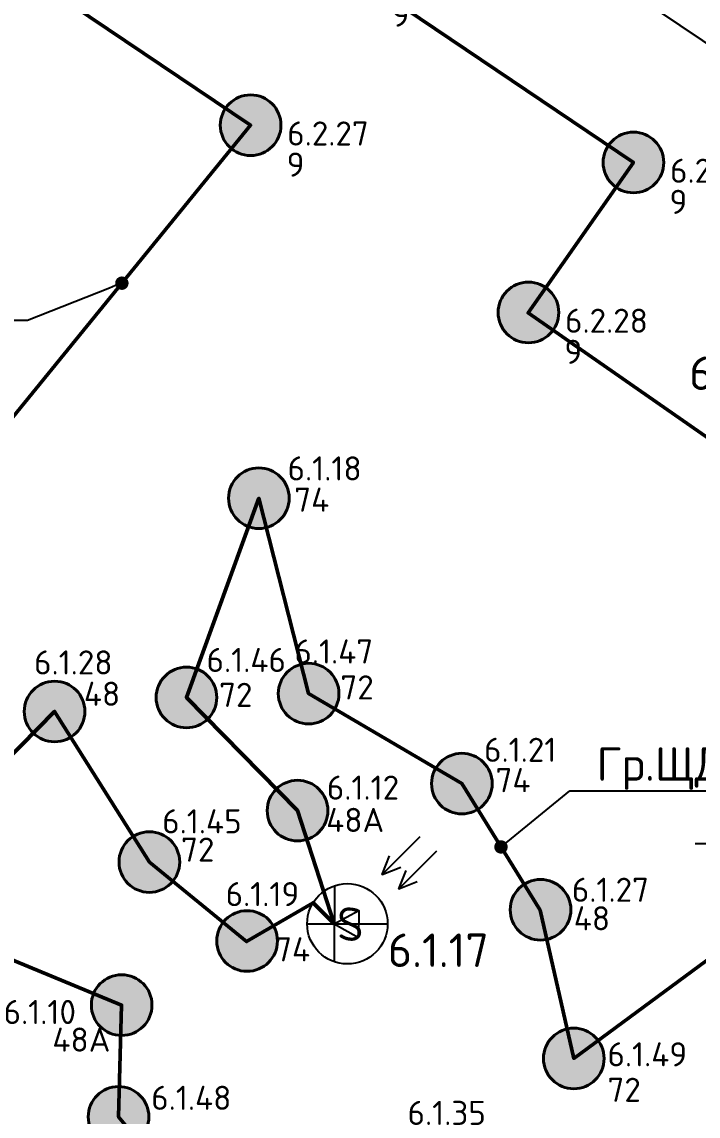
# Model space of a CAD drawing. Header units: millimetres. Extents: x -813692 to 807431, y 0 to 1813163.
# Drawn here: x 44472 to 49517, y 843648 to 851818 of the extents above; entities that cross this region are included whole.
import ezdxf
from ezdxf import colors
from ezdxf.entities.mleader import LeaderData, LeaderLine
from ezdxf.math import Vec2, Vec3

# ---------------------------------------------------------------- set-up
doc = ezdxf.new("R2010")
doc.units = ezdxf.units.MM
for name, color, linetype, lineweight in [('0_Авт.', 10, 'Continuous', 5), ('_Гр.ЩД-0.1С.7.4.I6.1', 6, 'Continuous', 50), ('_Гр.ЩД-0.1С.7.4.I6.2', 6, 'Continuous', 50), ('A-ANNO-DIMS', 7, 'Continuous', 9), ('АР_монолит', 252, 'Continuous', 50)]:
    doc.layers.add(name, color=color, linetype=linetype, lineweight=lineweight)
for name, color, linetype, lineweight, true_color in [('DLX_FL0_LUM 1', 7, 'Continuous', 40, 0x2419e6), ('DLX_LUM 1', 7, 'Continuous', 40, 0x130bf4), ('DLX_LUM 14', 7, 'Continuous', 40, 0x130bf4), ('DLX_LUM 2', 7, 'Continuous', 40, 0x1b0ff0), ('DLX_LUM 5', 7, 'Continuous', 40, 0xfb3904)]:
    doc.layers.add(name, color=color, linetype=linetype, lineweight=lineweight, true_color=true_color)
doc.layers.add('Вставка', color=252, linetype='Continuous')
doc.layers.add('Размеры', color=252, linetype='Continuous')
doc.styles.add('ISOCPEUR', font='isocpeur.ttf')
doc.styles.add('TableTextStyle', font='isocpeur.ttf')
doc.styles.add('СГЕНЕРИР_СТИЛЬ_3', font='ARIALN.TTF')
doc.linetypes.add('Truba', pattern='A,3e-05,[4,MSH_7,S=1,R=0,X=0,Y=0],-3.022072', length=3.022102)
doc.linetypes.add('Проводка в лотке', pattern='A,7.5,[130,ltypeshp.shx,S=0.5,R=0,X=0,Y=0],1,[130,ltypeshp.shx,S=1,R=90,X=0,Y=-0.5],1,[130,ltypeshp.shx,S=0.5,R=0,X=0,Y=0],7.5', length=17)
doc.dimstyles.new('СГЕНЕРИР_СТИЛЬ__5', dxfattribs={"dimtxt": 200, "dimasz": 183.574879, "dimexe": 0.18, "dimexo": 0.0625, "dimgap": 0, "dimtad": 1, "dimdec": 0, "dimzin": 0, "dimdsep": 46, "dimtxsty": 'СГЕНЕРИР_СТИЛЬ_3', "dimblk": 'ARROWHEAD_5', "dimblk1": 'ARROWHEAD_5', "dimblk2": 'ARROWHEAD_5', "dimcen": 0.09, "dimclrd": 7, "dimclre": 7, "dimclrt": 7, "dimazin": 0, "dimtfac": 1, "dimtdec": 4, "dimtmove": 2, "dimatfit": 3, "dimfxl": 1, "dimtolj": 1, "dimtzin": 0, "dimarcsym": 0})

# ---------------------------------------------------------------- blocks, each defined once
blk = doc.blocks.new('ARROWHEAD_5')
at = {"linetype": 'Continuous', "lineweight": 0}
blk.add_hatch(color=0, dxfattribs=at).paths.add_polyline_path([(-1, 0.2679), (0, 0), (-1, -0.2679)])
at = {"color": 0, "linetype": 'Continuous', "lineweight": 0}
blk.add_line((0, 0), (-1, 0), dxfattribs=at)
blk = doc.blocks.new('*D309')
at = {"layer": 'Defpoints', "color": 0, "linetype": 'Continuous', "transparency": 16777216}
for p in [(308776.1, 139136.3), (308608.4, 138887.6), (322643.6, 129787.9)]:
    blk.add_point(p, dxfattribs=at)
at = {"layer": 'Размеры', "color": 7, "linetype": 'Continuous', "lineweight": -2, "transparency": 16777216}
for p, q in [((308776.2, 139136.3), (322643.7, 129787.8)), ((308608.5, 138887.6), (322476, 129539.1)), ((322746.2, 129940.2), (322848.8, 130092.4)), ((322475.9, 129539.2), (322643.6, 129787.9)), ((322373.3, 129387), (322270.7, 129234.8))]:
    blk.add_line(p, q, dxfattribs=at)
at = {"layer": 'Размеры', "color": 7, "linetype": 'Continuous', "lineweight": -2, "transparency": 16777216, "xscale": 183.5748792270531, "yscale": 183.5748792270531, "zscale": 183.5748792270531}
for p, rotation in [((322643.6, 129787.9), 236.0151247657203), ((322475.9, 129539.2), 56.01512476572021)]:
    blk.add_blockref('ARROWHEAD_5', p, dxfattribs=dict(at, rotation=rotation))
at = {"layer": 'Размеры', "color": 7, "linetype": 'Continuous', "lineweight": 13, "transparency": 16777216, "insert": (322128.6, 129337.1), "char_height": 200, "attachment_point": 5, "rotation": 56.01512, "style": 'СГЕНЕРИР_СТИЛЬ_3'}
blk.add_mtext('\\A1;300', dxfattribs=at)
blk = doc.blocks.new('A$C85fa3c5e')
at = {"layer": '0_Авт.', "color": 6, "lineweight": 25, "ltscale": 100}
for points in [[(5.418, 6.505), (2.589, 3.676), (3.15, 5.068)], [(5.418, 6.505), (2.589, 3.676), (3.981, 4.236)], [(6.655, 5.428), (3.827, 2.599), (4.387, 3.991)], [(6.655, 5.428), (3.827, 2.599), (5.218, 3.16)], [(-0.973, 2.838), (-0.98, -2.836)], [(-0.976, 0), (0.849, 1.003), (0.849, -0.01)], [(-3, 0), (3, 0)], [(-0.976, 0), (0.838, -1.023), (0.849, -0.01)]]:
    blk.add_lwpolyline(points, dxfattribs=at)
blk.add_circle((0, 0), 3, dxfattribs=at)
blk = doc.blocks.new('DIC29')
at = {"layer": '_Гр.ЩД-0.1С.7.4.I6.2', "color": 18, "true_color": 0x000000, "style": 'TableTextStyle'}
for p in [(16681.8, 20353.1), (15898.3, 19233.2), (18754.4, 18955.1), (17970.9, 17835.2)]:
    blk.add_text('9', height=180, dxfattribs=at).set_placement(p)
at = {"layer": '_Гр.ЩД-0.1С.7.4.I6.2', "lineweight": 0, "ltscale": 100, "style": 'TableTextStyle'}
for tag, p, height in [('9А', (-1967.5, 33167), 180), ('9', (-2751, 32047.1), 180), ('9', (105.1, 31769.1), 180), ('S', (-998.4, 31492.9, -3), 250), ('9', (-678.4, 30649.2), 180), ('9А', (2177.7, 30371.1), 180), ('9', (1394.2, 29251.2), 180), ('9', (4250.3, 28973.1), 180), ('9', (3466.8, 27853.2), 180), ('9', (6322.9, 27575.1), 180), ('S', (5547.3, 26856.4, -3), 250), ('9', (5539.4, 26455.2), 180), ('9А', (8395.5, 26177.1), 180), ('9', (7612, 25057.3), 180), ('9', (10468.1, 24779.2), 180), ('9', (9684.6, 23659.3), 180), ('9', (12540.7, 23381.2), 180), ('9', (11757.2, 22261.3), 180), ('9А', (14613.3, 21983.2), 180), ('S', (13099.1, 21526.1, -3), 250), ('9', (13829.8, 20863.3), 180), ('9', (16685.9, 20585.2), 180), ('9', (15902.4, 19465.4), 180), ('9', (18758.5, 19187.3), 180), ('9', (17975, 18067.4), 180), ('9А', (20831.1, 17789.3), 180), ('S', (18900.8, 17640.4, -3), 250), ('9', (20047.6, 16669.4), 180), ('15', (12356.1, 16515.9, 1003), 180), ('9', (22903.7, 16391.3), 180), ('9', (22120.2, 15271.4), 180), ('9', (24976.3, 14993.3), 180), ('15', (10127.3, 14117.5, 1003), 180), ('9', (24192.8, 13873.4), 180), ('15А', (7792.2, 11613.4, 1003), 180), ('15', (5102.2, 9302.3, 1003), 180), ('15', (1975.7, 7059.4, 1003), 180), ('48.1', (7384.2, 6602.8, -497), 180), ('15А', (-1298.7, 4816, 1003), 180), ('48.1', (4814.5, 4676.5, -497), 180), ('48.1', (9346.4, 4128.3, -497), 180), ('48.1', (2141.9, 2908.9, -497), 180), ('48.1А', (6635.3, 2096.3, -497), 180), ('48.1', (-628, 1267.3, -497), 180), ('48.1', (3816.1, 231.2, -497), 180), ('48.1', (-3485, -205.3, -497), 180), ('48.1', (-6543.9, -1851.5, -497), 180), ('48.1А', (762, -1837.8, -497), 180), ('48.1', (-2251.7, -3391, -497), 180), ('48.1А', (-5338.9, -4770.6, -497), 180)]:
    blk.add_attdef(tag, p, '', height=height, dxfattribs=at)
blk = doc.blocks.new('DIC28')
at = {"layer": '_Гр.ЩД-0.1С.7.4.I6.1', "color": 18, "true_color": 0x000000, "style": 'TableTextStyle'}
for s, p in [('74', (-5896.4, 10990.6, -497)), ('72', (-5551.8, 9588.8, -497)), ('48', (-7466.1, 9541.2, -497)), ('72', (-6456.9, 9533.1, -497)), ('74', (-4394.6, 8896.4, -497)), ('48А', (-5658.2, 8599.1, -497)), ('72', (-6740.7, 8377.6, -497)), ('48', (-3810.9, 7864.7, -497)), ('74', (-6039.1, 7633, -497)), ('48А', (-7701.1, 6958.8, -497)), ('72', (-3559.3, 6584.2, -497))]:
    blk.add_text(s, height=180, dxfattribs=at).set_placement(p)
at = {"layer": '_Гр.ЩД-0.1С.7.4.I6.1', "lineweight": 0, "ltscale": 100, "style": 'TableTextStyle'}
for tag, p, height in [('74', (-5946, 11223.8, -497), 180), ('72', (-6550.5, 9793.6, -497), 180), ('72', (-5895.1, 9856.9, -497), 180), ('48', (-7837.5, 9775.1, -497), 180), ('48', (-8745.5, 9215.5, -497), 180), ('74', (-4480.1, 9122.8, -497), 180), ('48А', (-5653.1, 8840.5, -497), 180), ('72', (-6881.6, 8588.8, -497), 180), ('48', (-3825.1, 8077.8, -497), 180), ('76', (-2165.1, 8114, -497), 180), ('73', (-9019.2, 8041, -497), 180), ('74', (-6408.2, 8045.3, -497), 180), ('S', (-5198, 7591.3), 250), ('48А', (-1997.3, 7253, -497), 180), ('48А', (-8064.7, 7165, -497), 180), ('72', (-3559.3, 6849.1, -497), 180), ('72', (-6963.3, 6524.3, -497), 180), ('75', (-5050.7, 6411.6, -497), 180), ('75', (-3095.1, 5887, -497), 180), ('48', (-6031.8, 5836.5, -497), 180), ('71', (-7235, 5639.2, -497), 180), ('48', (-2699.7, 4897.6, -497), 180), ('47А', (-1743.9, 4606.8, -497), 180), ('46', (-5191.9, 4421.4, -497), 180), ('45', (-3218.1, 3931.6, -497), 180), ('74', (-1492.7, 3234.6, -497), 180), ('74', (-3506.1, 3137.6, -497), 180), ('48', (-2492.8, 3141.2, -497), 180), ('75', (132.6, 3025.6, -497), 180), ('45', (1688.9, 2630.7, -497), 180), ('47', (730.5, 2203.1, -497), 180), ('45', (1973, 2228.1, -497), 180), ('72', (-2382.2, 1894.3, -497), 180), ('48', (-3255.2, 1342.1, -497), 180), ('48А', (1340.9, 1299.6, -497), 180), ('72', (-1307.1, 1281.7, -497), 180), ('47', (-341.4, 1200.1, -497), 180), ('72', (383.1, 802.3, -497), 180), ('75', (-4831.6, 548.9, -497), 180), ('S', (-2403.7, 190.8), 250), ('45', (-443, 66.7, -497), 180), ('76', (2415.7, 115.8, -497), 180), ('72', (-3249.6, -137.3, -497), 180), ('45', (-833.3, -274, -497), 180), ('48А', (-4305.8, -581.8, -497), 180), ('45', (-2524.8, -561.4, -497), 180), ('48', (431, -535.6, -497), 180), ('45', (-1219.2, -610.2, -497), 180), ('45', (-2652.4, -809.5, -497), 180), ('76', (-1223.2, -1036.4, -497), 180), ('45', (-2332.5, -1616.4, -497), 180), ('48', (-1162.3, -2089.2, -497), 180), ('72', (485.2, -2127.4, -497), 180)]:
    blk.add_attdef(tag, p, '', height=height, dxfattribs=at)
blk = doc.blocks.new('A$Cab2378fa')
at = {"lineweight": 25}
h = blk.add_hatch(color=256, dxfattribs=at)
h.paths.add_polyline_path([(162.3, -156.8, 0.442338), (147.8, 177.8), (0, 0)])
h.paths.add_polyline_path([(-141.6, -170.3), (0, 0), (-163.2, 157.6, 0.430096)])
at = {"lineweight": 25, "true_color": 0xfff5f5}
h = blk.add_hatch(color=7, dxfattribs=at)
h.dxf.hatch_style = 1
h.paths.add_polyline_path([(0, 0), (-141.6, -170.3, 0.174923), (3, -222.4, 0.197808), (162.3, -156.8)])
h.paths.add_polyline_path([(-163.2, 157.6), (0, 0), (147.8, 177.8, 0.175398), (3, 230.2, 0.209014)])
blk.add_circle((3, 3.9), 226.3)
blk = doc.blocks.new('_Dot')
at = {"color": 0, "linetype": 'ByBlock', "lineweight": -2}
blk.add_line((-0.5, 0), (-1, 0), dxfattribs=at)
at = {"color": 0, "linetype": 'ByBlock', "const_width": 0.5}
blk.add_lwpolyline([(-0.25, 0, 1), (0.25, 0, 1)], format="xyb", close=True, dxfattribs=at)
blk = doc.blocks.new('A$C6724712c')
at = {"layer": 'Размеры', "color": 7, "linetype": 'Continuous', "lineweight": 13}
dim = blk.add_linear_dim(base=(322643.6, 129787.9), p1=(308608.4, 138887.6), p2=(308776.1, 139136.3), angle=56.01512, dimstyle='СГЕНЕРИР_СТИЛЬ__5', dxfattribs=at)
dim.commit()
dim.dimension.update_dxf_attribs({"geometry": '*D309', "text_midpoint": (322128.6, 129337.1), "dimtype": 160, "text_rotation": 56.01512})

msp = doc.modelspace()

# ---------------------------------------------------------------- block references
at = {"layer": 'Вставка', "linetype": 'Truba', "lineweight": 30, "ltscale": 100}
msp.add_blockref('A$C6724712c', (-266052.4, 717506.5), dxfattribs=at)

# ---------------------------------------------------------------- next in the draw order: linework, layer by layer
at = {"layer": '_Гр.ЩД-0.1С.7.4.I6.1', "ltscale": 100}
msp.add_lwpolyline([(49994.9, 845114.8), (48589.5, 844078), (48338.2, 845184.7), (47754.4, 846130.3), (46611.3, 846802.3), (46239.7, 848261.5), (45699.6, 846773.6), (46528.4, 845928.7), (46802.6, 845083.8), (46644.9, 845241.3), (46148.7, 844951.3), (45422.7, 845544.7), (44715.6, 846668.8), (44208.1, 846153.3), (43993.3, 844980.1), (45216.1, 844476.7), (45192.8, 843642.1), (45933.7, 842744.4), (46221.1, 842796.3), (46975.6, 841530.2), (47264.1, 843339.5), (49272.7, 842786.6), (50722.1, 842558.3)], dxfattribs=at)
at = {"layer": '_Гр.ЩД-0.1С.7.4.I6.2', "ltscale": 100}
for points in [[(52171.3, 843820.9), (53130.7, 845228.8), (53978.5, 844675.2), (54468.8, 845454.3), (55252.3, 846574.2), (53179.7, 847972.2), (52393.3, 846848.4), (50320.7, 848246.4), (51104.2, 849366.3), (50668.5, 849671.1), (50203.8, 849006.8), (49910.8, 848487.2), (48248.1, 849644.4), (49034.5, 850768.2), (28308.6, 864747.9)], [(43241.3, 853026.3), (46178.4, 851046.3), (43182.3, 847368.6), (42660.7, 847906.7), (40463.7, 845510.6), (38094, 842966.3), (35363.7, 840710.6), (32263.7, 838610.6), (28963.7, 836410.6), (30811.4, 833249.8), (29562.8, 832567), (23678.7, 829744), (24880.8, 826821.1), (28021.9, 828224.4), (31085.3, 829800.2), (34055.3, 831556.2), (36918.4, 833445.5), (39677.9, 835512), (37715.7, 837986.5), (35100.6, 836029.6), (32381.1, 834233.9)]]:
    msp.add_lwpolyline(points, dxfattribs=at)

# ---------------------------------------------------------------- next in the draw order: block references
at = {"layer": '0_Авт.', "color": 3, "linetype": 'Проводка в лотке', "ltscale": 100, "xscale": 100, "yscale": 100, "zscale": 100}
msp.add_blockref('A$C85fa3c5e', (46900.2, 845083.7), dxfattribs=at)
at = {"layer": '_Гр.ЩД-0.1С.7.4.I6.1', "color": 3, "lineweight": 0}
ref = msp.add_blockref('DIC28', (52400, 837170), dxfattribs=at)
ref.add_attrib('S', '6.1.17', (47202, 844761.3), dxfattribs={"lineweight": 0, "ltscale": 100, "height": 250, "style": 'TableTextStyle'})
ref.add_attrib('74', '6.1.18', (46454, 848393.8, -497), dxfattribs={"lineweight": 0, "ltscale": 100, "height": 180, "style": 'TableTextStyle'})
ref.add_attrib('74', '6.1.19', (45991.8, 845215.3, -497), dxfattribs={"lineweight": 0, "ltscale": 100, "height": 180, "style": 'TableTextStyle'})
ref.add_attrib('74', '6.1.21', (47919.9, 846292.8, -497), dxfattribs={"lineweight": 0, "ltscale": 100, "height": 180, "style": 'TableTextStyle'})
ref.add_attrib('48', '6.1.27', (48574.9, 845247.8, -497), dxfattribs={"lineweight": 0, "ltscale": 100, "height": 180, "style": 'TableTextStyle'})
ref.add_attrib('48', '6.1.28', (44562.5, 846945.1, -497), dxfattribs={"lineweight": 0, "ltscale": 100, "height": 180, "style": 'TableTextStyle'})
ref.add_attrib('48А', '6.1.10', (44335.3, 844335, -497), dxfattribs={"lineweight": 0, "ltscale": 100, "height": 180, "style": 'TableTextStyle'})
ref.add_attrib('48А', '6.1.12', (46746.9, 846010.5, -497), dxfattribs={"lineweight": 0, "ltscale": 100, "height": 180, "style": 'TableTextStyle'})
ref.add_attrib('72', '6.1.45', (45518.4, 845758.8, -497), dxfattribs={"lineweight": 0, "ltscale": 100, "height": 180, "style": 'TableTextStyle'})
ref.add_attrib('72', '6.1.46', (45849.5, 846963.6, -497), dxfattribs={"lineweight": 0, "ltscale": 100, "height": 180, "style": 'TableTextStyle'})
ref.add_attrib('72', '6.1.47', (46504.9, 847026.9, -497), dxfattribs={"lineweight": 0, "ltscale": 100, "height": 180, "style": 'TableTextStyle'})
ref.add_attrib('72', '6.1.48', (45436.7, 843694.3, -497), dxfattribs={"lineweight": 0, "ltscale": 100, "height": 180, "style": 'TableTextStyle'})
ref.add_attrib('72', '6.1.49', (48840.7, 844019.1, -497), dxfattribs={"lineweight": 0, "ltscale": 100, "height": 180, "style": 'TableTextStyle'})
ref.add_attrib('75', '6.1.35', (47349.3, 843581.6, -497), dxfattribs={"lineweight": 0, "ltscale": 100, "height": 180, "style": 'TableTextStyle'})
at = {"layer": '_Гр.ЩД-0.1С.7.4.I6.2', "color": 3, "lineweight": 0}
ref = msp.add_blockref('DIC29', (30549, 831429.3), dxfattribs=at)
ref.add_attrib('9', '6.2.15', (49307.5, 850616.6), dxfattribs={"lineweight": 0, "ltscale": 100, "height": 180, "style": 'TableTextStyle'})
ref.add_attrib('9', '6.2.27', (46451.4, 850894.7), dxfattribs={"lineweight": 0, "ltscale": 100, "height": 180, "style": 'TableTextStyle'})
ref.add_attrib('9', '6.2.28', (48524, 849496.7), dxfattribs={"lineweight": 0, "ltscale": 100, "height": 180, "style": 'TableTextStyle'})
ref.add_attrib('S', '6.2.3', (49449.8, 849069.7, -3), dxfattribs={"lineweight": 0, "ltscale": 100, "height": 250, "style": 'TableTextStyle'})
at = {"layer": 'DLX_FL0_LUM 1', "ltscale": 100}
for p in [(46175.5, 851042.4), (49031.6, 850764.3), (48248.1, 849644.4)]:
    msp.add_blockref('A$Cab2378fa', p, dxfattribs=at)
at = {"layer": 'DLX_LUM 1', "ltscale": 100}
for p in [(46236.7, 848257.6), (47751.4, 846126.4), (46148.7, 844951.3)]:
    msp.add_blockref('A$Cab2378fa', p, dxfattribs=at)
at = {"layer": 'DLX_LUM 14', "ltscale": 100}
for p in [(46608.3, 846798.4), (45696.7, 846769.7), (45419.7, 845540.8), (48586.6, 844074.1), (45189.8, 843638.2)]:
    msp.add_blockref('A$Cab2378fa', p, dxfattribs=at)
at = {"layer": 'DLX_LUM 2', "ltscale": 100}
for p in [(44712.7, 846664.8), (48338.2, 845184.7)]:
    msp.add_blockref('A$Cab2378fa', p, dxfattribs=at)
at = {"layer": 'DLX_LUM 5', "ltscale": 100}
for p in [(46525.4, 845924.8), (45213.1, 844472.8)]:
    msp.add_blockref('A$Cab2378fa', p, dxfattribs=at)

# ---------------------------------------------------------------- next in the draw order: texts
at = {"layer": 'Defpoints', "color": 241, "true_color": 0xfc7f99, "style": 'TableTextStyle'}
msp.add_text('S', height=250, dxfattribs=at).set_placement((46823.4, 844955.9))

# ---------------------------------------------------------------- next in the draw order: leaders
at = {"layer": '_Гр.ЩД-0.1С.7.4.I6.1'}
ml = msp.add_multileader_mtext('Standard', dxfattribs=at)
ml.set_content('Гр.ЩД-0.1С.7.4.I6.1', color=256, style='ISOCPEUR')
ml.set_leader_properties()
ml.set_arrow_properties(name='DOT')
ml.build(insert=Vec2(0, 0))
ml.multileader.update_dxf_attribs({"has_dogleg": 0, "text_left_attachment_type": 6, "text_right_attachment_type": 6, "arrow_head_size": 100})
ctx = ml.context
ctx.base_point, ctx.char_height, ctx.arrow_head_size, ctx.landing_gap_size, ctx.plane_origin = Vec3(48559.4, 846076.8), 250, 100, 200, Vec3(135781.3, 976351.7)
ctx.left_attachment, ctx.right_attachment = 6, 6
notes = []
notes.append((ctx, [(0, (1, 1, 0), (48551.4, 846076.8), (1, 0), 8, [(1, [(48046.3, 845657.5)], 0, [])])]))
ctx.mtext.insert, ctx.mtext.flow_direction = Vec3(48759.4, 846401.8), 5
at = {"layer": '_Гр.ЩД-0.1С.7.4.I6.2'}
ml = msp.add_multileader_mtext('Standard', dxfattribs=at)
ml.set_content('Гр.ЩД-0.1С.7.4.I6.2', color=256, style='ISOCPEUR')
ml.set_leader_properties()
ml.set_arrow_properties(name='DOT')
ml.build(insert=Vec2(0, 0))
ml.multileader.update_dxf_attribs({"has_dogleg": 0, "text_left_attachment_type": 6, "text_right_attachment_type": 6, "arrow_head_size": 100})
ctx = ml.context
ctx.base_point, ctx.char_height, ctx.arrow_head_size, ctx.landing_gap_size, ctx.plane_origin = Vec3(41412.7, 849588), 250, 100, 200, Vec3(128492.7, 977998.8)
ctx.left_attachment, ctx.right_attachment = 6, 6
notes.append((ctx, [(1, (1, 1, 0), (44520.7, 849588), (-1, 0), 8, [(1, [(45217.7, 849867)], 0, [])])]))
ctx.mtext.insert, ctx.mtext.flow_direction = Vec3(41612.7, 849913), 5
ml = msp.add_multileader_mtext('Standard', dxfattribs=at)
ml.set_content('Гр.ЩД-0.1С.7.4.I6.2', color=256, style='ISOCPEUR')
ml.set_leader_properties()
ml.set_arrow_properties(name='DOT')
ml.build(insert=Vec2(0, 0))
ml.multileader.update_dxf_attribs({"has_dogleg": 0, "text_left_attachment_type": 6, "text_right_attachment_type": 6, "arrow_head_size": 100})
ctx = ml.context
ctx.base_point, ctx.char_height, ctx.arrow_head_size, ctx.landing_gap_size, ctx.plane_origin = Vec3(49744.2, 845680), 250, 100, 200, Vec3(136824.2, 974090.7)
ctx.left_attachment, ctx.right_attachment = 6, 6
notes.append((ctx, [(1, (1, 1, 0), (52852.2, 845680), (-1, 0), 8, [(1, [(54223.7, 845064.8)], 0, [])])]))
ctx.mtext.insert, ctx.mtext.flow_direction = Vec3(49944.2, 846005), 5
for ctx, leaders in notes:
    for number, flags, end, landing, length, lines in leaders:
        leader = LeaderData()
        leader.index, (leader.has_last_leader_line, leader.has_dogleg_vector, leader.attachment_direction) = number, flags
        leader.last_leader_point, leader.dogleg_vector, leader.dogleg_length = Vec3(end), Vec3(landing), length
        for number, points, colour, breaks in lines:
            line = LeaderLine()
            line.index, line.vertices, line.color, line.breaks = number, Vec3.list(points), colors.encode_raw_color(colour), breaks
            leader.lines.append(line)
        ctx.leaders.append(leader)

doc.saveas('drawing.dxf')
